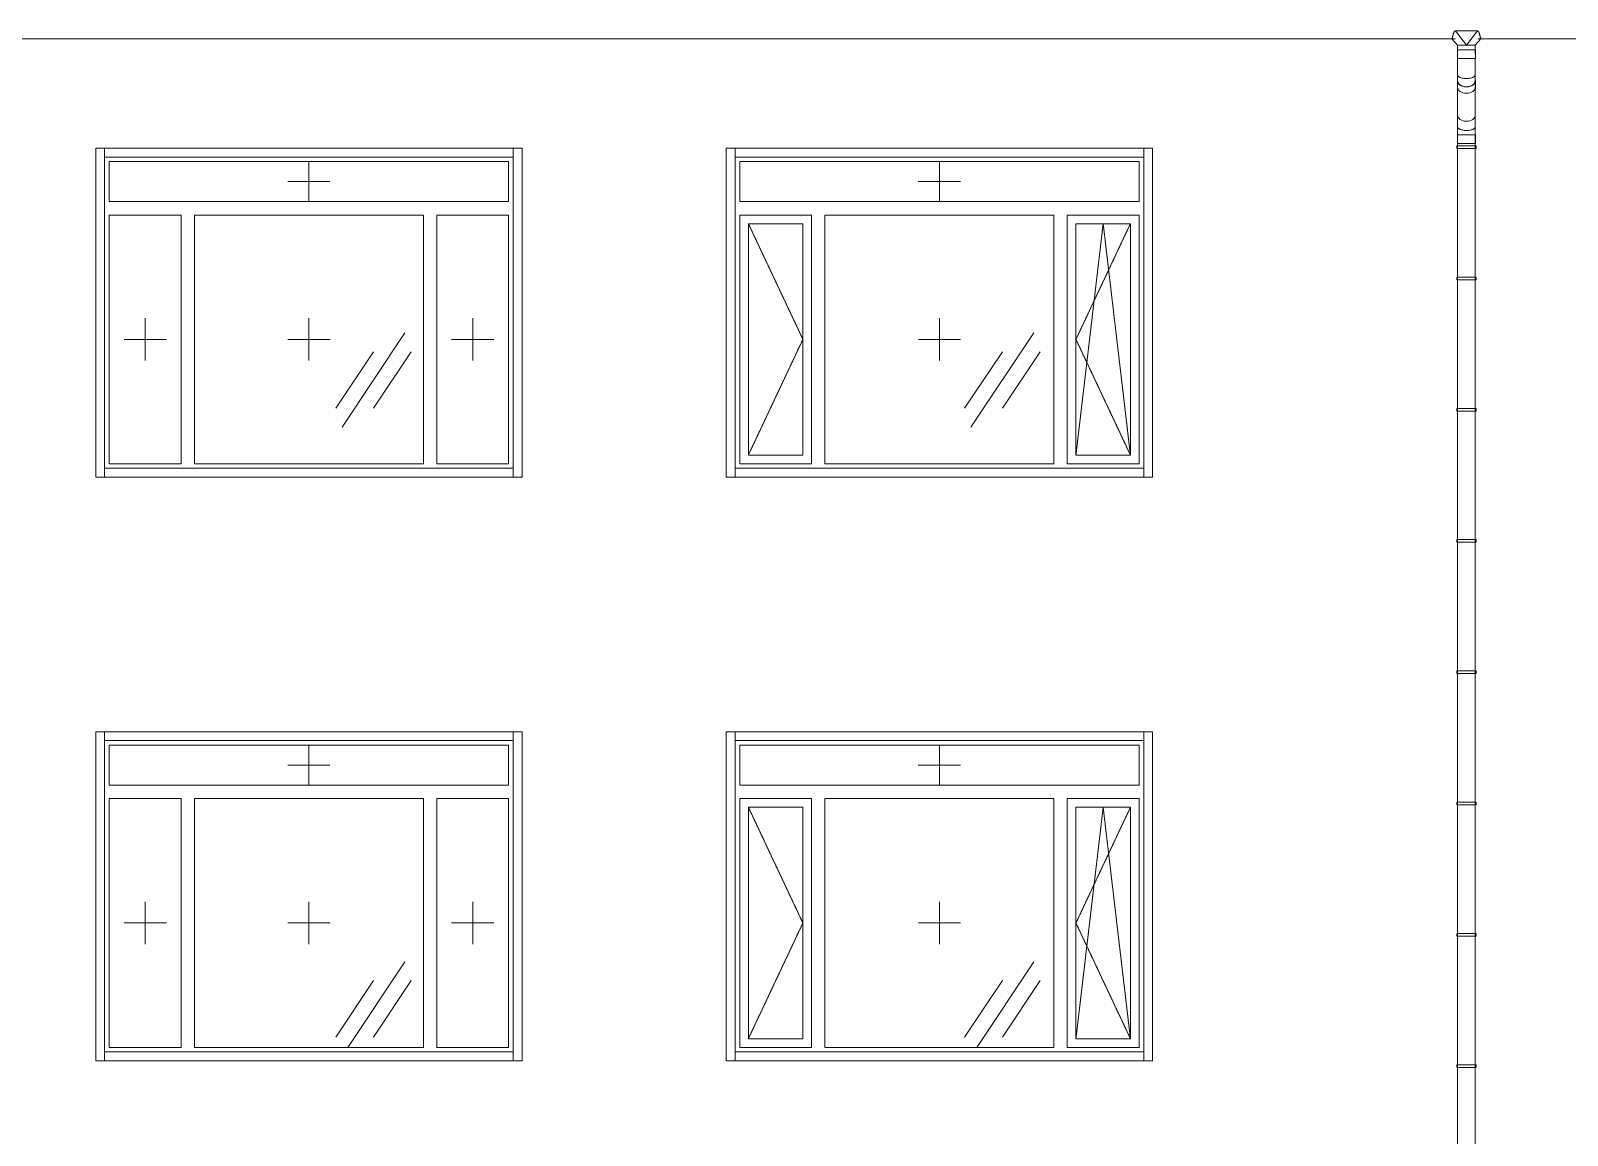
# Model space of a CAD drawing. Header units: millimetres. Extents: x -515342 to 330399, y -224905 to 507333.
# Drawn here: x 276250 to 284939, y 9157 to 15402 of the extents above; entities that cross this region are included whole.
import ezdxf

# ---------------------------------------------------------------- set-up
doc = ezdxf.new("R2010")
doc.units = ezdxf.units.MM
doc.linetypes.add('ASVP_Штриховая_ш2 п1', pattern=[3, 2, -1])
doc.layers.get('0').update_dxf_attribs({"lineweight": 0})
for name, color, linetype, lineweight in [('Витраж', 7, 'Continuous', 0), ('Обобщенные модели', 7, 'Continuous', 0), ('Окна', 7, 'Continuous', 0), ('Окна открывание', 7, 'Continuous', 0)]:
    doc.layers.add(name, color=color, linetype=linetype, lineweight=lineweight)
pattern_1 = [(236.31, (995.8, 1244.6), (-1777.9963, -3556.002), [641.067, -5769.603]), (236.31, (1031.34, 1137.9), (-1777.9963, -3556.002), [384.64, -6026.03]), (236.31, (818, 1137.9), (-1777.9963, -3556.002), [384.64, -6026.03])]

# ---------------------------------------------------------------- blocks, each defined once
blk = doc.blocks.new('Окно_ПВХ_3Створки_1Фрамуга-верх - АР_Окно_ОП_1820_h_х2370_3ст2фр-в E30-V90-О_АР_Эскиз_Фасад 1-12 копия 1')
at = {"layer": 'Окна открывание'}
h = blk.add_hatch(dxfattribs=at)
h.set_pattern_fill('FP_1', color=256, style=0, pattern_type=2)
h.set_pattern_definition(pattern_1)
h.paths.add_polyline_path([(55147, 7586), (55147, 8992), (53853, 8992), (53853, 7586), (55059.6, 7586)])
at = {"layer": 'Окна'}
for p, q in [((55629, 9294), (53371, 9294)), ((53371, 9294), (53371, 9068)), ((55629, 9068), (55629, 9294)), ((55629, 9068), (53371, 9068)), ((53777, 8992), (53371, 8992)), ((53371, 8992), (53371, 7586)), ((53777, 7586), (53777, 8992)), ((55147, 8992), (53853, 8992)), ((53853, 7586), (53853, 8992)), ((55147, 7586), (55147, 8992)), ((55629, 8992), (55223, 8992)), ((55223, 7586), (55223, 8992)), ((55629, 7586), (55629, 8992)), ((53371, 7586), (53777, 7586)), ((53853, 7586), (55147, 7586)), ((55223, 7586), (55629, 7586))]:
    blk.add_line(p, q, dxfattribs=at)
at = {"layer": 'Окна открывание', "linetype": 'ASVP_Штриховая_ш2 п1'}
for p, q in [((54500, 9068), (54500, 9294)), ((54380, 9181), (54620, 9181)), ((53574, 8169), (53574, 8409)), ((54500, 8169), (54500, 8409)), ((55426, 8169), (55426, 8409)), ((53694, 8289), (53454, 8289)), ((54620, 8289), (54380, 8289)), ((55546, 8289), (55306, 8289))]:
    blk.add_line(p, q, dxfattribs=at)
blk = doc.blocks.new('Окно_ПВХ_3Створки_1Фрамуга-верх - АР_Окно_ОП_1820_h_х2370_3ст2фр-в-V91-О_АР_Эскиз_Фасад 1-12 копия 1')
at = {"layer": 'Окна открывание'}
h = blk.add_hatch(dxfattribs=at)
h.set_pattern_fill('FP_1', color=256, style=0, pattern_type=2)
h.set_pattern_definition(pattern_1)
h.paths.add_polyline_path([(58712, 7586), (58712, 8992), (57418, 8992), (57418, 7586), (58567.9, 7586)])
at = {"layer": 'Окна'}
for p, q in [((59194, 9294), (56936, 9294)), ((56936, 9294), (56936, 9068)), ((59194, 9068), (59194, 9294)), ((59194, 9068), (56936, 9068)), ((57342, 8992), (56936, 8992)), ((56936, 8992), (56936, 7586)), ((57342, 7586), (57342, 8992)), ((58712, 8992), (57418, 8992)), ((57418, 7586), (57418, 8992)), ((58712, 7586), (58712, 8992)), ((59194, 8992), (58788, 8992)), ((58788, 7586), (58788, 8992)), ((59194, 7586), (59194, 8992)), ((56985, 8943), (56985, 7635)), ((57293, 8943), (56985, 8943)), ((57293, 8943), (57293, 7635)), ((58837, 8943), (58837, 7635)), ((59145, 8943), (58837, 8943)), ((59145, 8943), (59145, 7635)), ((56936, 7586), (57342, 7586)), ((56985, 7635), (57293, 7635)), ((57418, 7586), (58712, 7586)), ((58788, 7586), (59194, 7586)), ((58837, 7635), (59145, 7635))]:
    blk.add_line(p, q, dxfattribs=at)
at = {"layer": 'Окна открывание', "linetype": 'ASVP_Штриховая_ш2 п1'}
for p, q in [((58065, 9068), (58065, 9294)), ((57945, 9181), (58185, 9181)), ((56985, 8943), (57293, 8289)), ((58991, 8943), (58837, 7635)), ((59145, 8943), (58837, 8289)), ((59145, 7635), (58991, 8943)), ((58065, 8169), (58065, 8409)), ((57293, 8289), (56985, 7635)), ((58185, 8289), (57945, 8289)), ((58837, 8289), (59145, 7635))]:
    blk.add_line(p, q, dxfattribs=at)
blk = doc.blocks.new('Окно_ПВХ_3Створки_1Фрамуга-верх - АР_Окно_ОП_1820_h_х2370_3ст2фр-в E30-V95-О_АР_Эскиз_Фасад 1-12 копия 1')
at = {"layer": 'Окна открывание'}
h = blk.add_hatch(dxfattribs=at)
h.set_pattern_fill('FP_1', color=256, style=0, pattern_type=2)
h.set_pattern_definition(pattern_1)
h.paths.add_polyline_path([(54985, 10886), (55147, 10886), (55147, 12292), (53853, 12292), (53853, 10886), (54815.4, 10886)])
at = {"layer": 'Окна'}
for p, q in [((55629, 12594), (53371, 12594)), ((53371, 12594), (53371, 12368)), ((55629, 12368), (55629, 12594)), ((55629, 12368), (53371, 12368)), ((53777, 12292), (53371, 12292)), ((53371, 12292), (53371, 10886)), ((53777, 10886), (53777, 12292)), ((55147, 12292), (53853, 12292)), ((53853, 10886), (53853, 12292)), ((55147, 10886), (55147, 12292)), ((55629, 12292), (55223, 12292)), ((55223, 10886), (55223, 12292)), ((55629, 10886), (55629, 12292)), ((53371, 10886), (53777, 10886)), ((53853, 10886), (55147, 10886)), ((55223, 10886), (55629, 10886))]:
    blk.add_line(p, q, dxfattribs=at)
at = {"layer": 'Окна открывание', "linetype": 'ASVP_Штриховая_ш2 п1'}
for p, q in [((54500, 12368), (54500, 12594)), ((54380, 12481), (54620, 12481)), ((53574, 11469), (53574, 11709)), ((54500, 11469), (54500, 11709)), ((55426, 11469), (55426, 11709)), ((53694, 11589), (53454, 11589)), ((54620, 11589), (54380, 11589)), ((55546, 11589), (55306, 11589))]:
    blk.add_line(p, q, dxfattribs=at)
blk = doc.blocks.new('Окно_ПВХ_3Створки_1Фрамуга-верх - АР_Окно_ОП_1820_h_х2370_3ст2фр-в-V96-О_АР_Эскиз_Фасад 1-12 копия 1')
at = {"layer": 'Окна открывание'}
h = blk.add_hatch(dxfattribs=at)
h.set_pattern_fill('FP_1', color=256, style=0, pattern_type=2)
h.set_pattern_definition(pattern_1)
h.paths.add_polyline_path([(58120.6, 10886), (58712, 10886), (58712, 12292), (57418, 12292), (57418, 10886), (57896.9, 10886)])
at = {"layer": 'Окна'}
for p, q in [((59194, 12594), (56936, 12594)), ((56936, 12594), (56936, 12368)), ((59194, 12368), (59194, 12594)), ((59194, 12368), (56936, 12368)), ((57342, 12292), (56936, 12292)), ((56936, 12292), (56936, 10886)), ((57342, 10886), (57342, 12292)), ((58712, 12292), (57418, 12292)), ((57418, 10886), (57418, 12292)), ((58712, 10886), (58712, 12292)), ((59194, 12292), (58788, 12292)), ((58788, 10886), (58788, 12292)), ((59194, 10886), (59194, 12292)), ((56985, 12243), (56985, 10935)), ((57293, 12243), (56985, 12243)), ((57293, 12243), (57293, 10935)), ((58837, 12243), (58837, 10935)), ((59145, 12243), (58837, 12243)), ((59145, 12243), (59145, 10935)), ((56936, 10886), (57342, 10886)), ((56985, 10935), (57293, 10935)), ((57418, 10886), (58712, 10886)), ((58788, 10886), (59194, 10886)), ((58837, 10935), (59145, 10935))]:
    blk.add_line(p, q, dxfattribs=at)
at = {"layer": 'Окна открывание', "linetype": 'ASVP_Штриховая_ш2 п1'}
for p, q in [((58065, 12368), (58065, 12594)), ((57945, 12481), (58185, 12481)), ((56985, 12243), (57293, 11589)), ((58991, 12243), (58837, 10935)), ((59145, 12243), (58837, 11589)), ((59145, 10935), (58991, 12243)), ((58065, 11469), (58065, 11709)), ((57293, 11589), (56985, 10935)), ((58185, 11589), (57945, 11589)), ((58837, 11589), (59145, 10935))]:
    blk.add_line(p, q, dxfattribs=at)
blk = doc.blocks.new('Прямоугольный импост - АР_Откос_Металлический_50х330 Белый Правый-9899490-О_АР_Эскиз_Фасад 1-12 копия 1')
at = {"layer": 'Витраж'}
for p, q in [((21713.4, 2570), (21713.4, 2620)), ((24023.4, 2620), (21713.4, 2620)), ((24023.4, 2620), (24023.4, 2570)), ((24023.4, 2570), (21713.4, 2570))]:
    blk.add_line(p, q, dxfattribs=at)
blk = doc.blocks.new('Прямоугольный импост - АР_Откос_Металлический_50х330 Белый Левый-9898758-О_АР_Эскиз_Фасад 1-12 копия 1')
at = {"layer": 'Витраж'}
for p, q in [((21713.4, 760), (21713.4, 810)), ((21713.4, 810), (24023.4, 810)), ((24023.4, 810), (24023.4, 760)), ((21713.4, 760), (24023.4, 760))]:
    blk.add_line(p, q, dxfattribs=at)
blk = doc.blocks.new('Прямоугольный импост - АР_Откос_Металлический_50х330 Белый Правый-9899489-О_АР_Эскиз_Фасад 1-12 копия 1')
at = {"layer": 'Витраж'}
for p, q in [((30112.6, 2620), (30162.6, 2620)), ((30112.6, 2620), (30112.6, 760)), ((30162.6, 2620), (30162.6, 760)), ((30162.6, 760), (30112.6, 760))]:
    blk.add_line(p, q, dxfattribs=at)
blk = doc.blocks.new('Прямоугольный импост - АР_Откос_Металлический_50х330 Белый Левый-9898757-О_АР_Эскиз_Фасад 1-12 копия 1')
at = {"layer": 'Витраж'}
for p, q in [((31672.6, 2620), (31722.6, 2620)), ((31672.6, 760), (31672.6, 2620)), ((31722.6, 760), (31722.6, 2620)), ((31722.6, 760), (31672.6, 760))]:
    blk.add_line(p, q, dxfattribs=at)
blk = doc.blocks.new('ASVP_ОМ_Водосточный желоб - Желоб 125-9912621-О_АР_Эскиз_Фасад 1-12 копия 1')
at = {"layer": 'Обобщенные модели'}
for p, q in [((40649.6, 13287.5), (60980.4, 13287.5)), ((61109.3, 13287.5), (84656.5, 13287.5))]:
    blk.add_line(p, q, dxfattribs=at)
blk = doc.blocks.new('ASVP_ОМ_Водосточная воронка_Желоб - Водосточная воронка 125_100-9884792-О_АР_Эскиз_Фасад 1-12 копия 1')
at = {"layer": 'Обобщенные модели'}
for p, q in [((61106.8, 13334), (60983, 13334)), ((60983, 13334), (61045, 13251.5)), ((61045, 13251.5), (61106.8, 13334)), ((60962.9, 13287.5), (60995, 13251.5)), ((60993.5, 13226.5), (60993.5, 13176.5)), ((60993.5, 13226.5), (61045, 13226.5)), ((60995, 13251.5), (60995, 13201.5)), ((60995.8, 13251.5), (61045, 13251.5)), ((61045, 13251.5), (61094.2, 13251.5)), ((61045, 13226.5), (61094.7, 13226.5)), ((61126.8, 13287.5), (61095, 13251.5)), ((61095, 13201.5), (61095, 13251.5)), ((61095.2, 13226.5), (61096.5, 13226.5)), ((61096.5, 13176.5), (61096.5, 13226.5)), ((61045, 13176.5), (60993.5, 13176.5)), ((61094.7, 13176.5), (61045, 13176.5)), ((61096.5, 13176.5), (61095.2, 13176.5))]:
    blk.add_line(p, q, dxfattribs=at)
for points, knots in [([(60965.2, 13295.7), (60964.8, 13294.4), (60964.3, 13292.4), (60963.8, 13290.8), (60963.7, 13290.2)], [-0.68546232, -0.68546232, -0.68546232, -0.68546232, -0.64285714, -0.6051779, -0.6051779, -0.6051779, -0.6051779]), ([(60983, 13334), (60982.2, 13333.4), (60980.5, 13332.3), (60978.3, 13330.4), (60976.6, 13328.6), (60975.6, 13327.3), (60975.1, 13326.6), (60974.7, 13326), (60974.3, 13325.4), (60973.9, 13324.6), (60973.2, 13323.1), (60972.5, 13320.8), (60971.8, 13318.6), (60971.4, 13317), (60971.2, 13316.1), (60970.9, 13315.5), (60970.7, 13314.9), (60970.5, 13314.1), (60970, 13312.6), (60969.4, 13310.6), (60968.8, 13308.3), (60967.9, 13305.3), (60966.9, 13301.9), (60966, 13298.6), (60965.5, 13296.7), (60965.3, 13296)], [-1, -1, -1, -1, -0.9821429, -0.9642857, -0.9464286, -0.9375, -0.9330357, -0.9285714, -0.9241071, -0.9196429, -0.9107143, -0.8928571, -0.875, -0.8660714, -0.8616071, -0.8571429, -0.8526786, -0.8482143, -0.8392857, -0.8214286, -0.8035714, -0.7857143, -0.75, -0.7142857, -0.6896723, -0.6896723, -0.6896723, -0.6896723]), ([(61124.4, 13296), (61124.2, 13296.7), (61123.7, 13298.5), (61122.8, 13301.8), (61121.8, 13305.2), (61120.9, 13308.2), (61120.2, 13310.5), (61119.6, 13312.5), (61119.1, 13313.9), (61118.9, 13314.7), (61118.7, 13315.3), (61118.5, 13316), (61118.2, 13316.8), (61117.8, 13318.4), (61117.1, 13320.6), (61116.4, 13322.9), (61115.7, 13324.3), (61115.2, 13325.2), (61114.9, 13325.8), (61114.5, 13326.4), (61114, 13327.1), (61113, 13328.4), (61111.4, 13330.2), (61109.2, 13332.2), (61107.6, 13333.4), (61106.8, 13334)], [-0.3100141, -0.3100141, -0.3100141, -0.3100141, -0.2857143, -0.25, -0.2142857, -0.1964286, -0.1785714, -0.1607143, -0.1517857, -0.1473214, -0.1428571, -0.1383929, -0.1339286, -0.125, -0.1071429, -0.0892857, -0.0803571, -0.0758929, -0.0714286, -0.0669643, -0.0625, -0.0535714, -0.0357143, -0.0178571, 0, 0, 0, 0]), ([(61126.1, 13290.2), (61125.9, 13290.8), (61125.5, 13292.4), (61124.9, 13294.4), (61124.5, 13295.7)], [-0.39481535, -0.39481535, -0.39481535, -0.39481535, -0.35714286, -0.31403174, -0.31403174, -0.31403174, -0.31403174])]:
    blk.add_open_spline(points, degree=3, knots=knots, dxfattribs=at)
for points in [[(60963.3, 13288.8), (60963.1, 13287.9), (60962.9, 13287.5), (60962.9, 13287.5)], [(61126.8, 13287.5), (61126.8, 13287.5), (61126.7, 13287.9), (61126.5, 13288.8)]]:
    blk.add_open_spline(points, degree=3, dxfattribs=at)
blk = doc.blocks.new('ASVP_ОМ_Водосточная труба_Колено 135 - Колено 135-V294-О_АР_Эскиз_Фасад 1-12 копия 1')
at = {"layer": 'Обобщенные модели'}
for p, q in [((60995, 12857.9), (60995, 12790.8)), ((60995, 12790.8), (60995, 12745.8)), ((61095, 12790.8), (61095, 12857.9)), ((61095, 12745.8), (61095, 12790.8)), ((60993.5, 12745.8), (60993.5, 12695.8)), ((60993.5, 12745.8), (61045, 12745.8)), ((61045, 12695.8), (60993.5, 12695.8)), ((61045, 12745.8), (61094.7, 12745.8)), ((61094.7, 12695.8), (61045, 12695.8)), ((61095.2, 12745.8), (61096.5, 12745.8)), ((61096.5, 12695.8), (61095.2, 12695.8)), ((61096.5, 12695.8), (61096.5, 12745.8))]:
    blk.add_line(p, q, dxfattribs=at)
blk.add_ellipse((61045, 12857.9), major_axis=(50, 0), ratio=0.707107, start_param=3.141593, end_param=6.283185, dxfattribs=at)
blk.add_open_spline([(60995, 12790.8), (60995, 12789), (60996.1, 12785.3), (61000.4, 12781.1), (61005.2, 12778.1), (61011, 12775.4), (61019.7, 12772.6), (61031.9, 12770.5), (61045, 12769.8), (61058.1, 12770.5), (61070.3, 12772.6), (61079, 12775.4), (61084.8, 12778.1), (61089.6, 12781.1), (61093.9, 12785.3), (61095, 12789), (61095, 12790.8)], degree=3, knots=[0, 0, 0, 0, 0.083333, 0.166667, 0.208333, 0.25, 0.333333, 0.416667, 0.5, 0.583333, 0.666667, 0.75, 0.791667, 0.833333, 0.916667, 1, 1, 1, 1], dxfattribs=at)
blk = doc.blocks.new('ASVP_ОМ_Водосточная труба - Трубы 100-9884793-О_АР_Эскиз_Фасад 1-12 копия 1')
at = {"layer": 'Обобщенные модели'}
for p, q in [((60995, 13052.4), (60995, 12857.9)), ((61095, 12857.9), (61095, 13052.4))]:
    blk.add_line(p, q, dxfattribs=at)
for centre in [(61045, 13052.4), (61045, 12857.9)]:
    blk.add_ellipse(centre, major_axis=(50, 0), ratio=0.707107, start_param=3.141593, end_param=6.283185, dxfattribs=at)
blk = doc.blocks.new('ASVP_ОМ_Водосточная труба_Колено 135 - Колено 135-V295-О_АР_Эскиз_Фасад 1-12 копия 1')
at = {"layer": 'Обобщенные модели'}
for p, q in [((60995, 13179.2), (60995, 13084.2)), ((61095, 13084.2), (61095, 13179.2)), ((60993.5, 13052.4), (60993.5, 13017)), ((60995, 13084.2), (60995, 13052.4)), ((61095, 13052.4), (61095, 13084.2)), ((61096.5, 13017), (61096.5, 13052.4))]:
    blk.add_line(p, q, dxfattribs=at)
for centre, major_axis, start_param, end_param in [((61045, 13052.4), (51.5, 0), 2.91781, 4.712389), ((61045, 13052.4), (50, 0), 3.141593, 4.712389), ((61045, 13052.4), (50, 0), 3.141593, 4.712389), ((61045, 13052.4), (51.5, 0), 4.712389, 6.506968), ((61045, 13052.4), (50, 0), 4.712389, 6.283185), ((61045, 13052.4), (50, 0), 4.712389, 6.283185), ((61045, 13017), (51.5, 0), 3.141593, 4.712389), ((61045, 13017), (51.5, 0), 4.712389, 6.283185)]:
    blk.add_ellipse(centre, major_axis=major_axis, ratio=0.707107, start_param=start_param, end_param=end_param, dxfattribs=at)
blk.add_open_spline([(60995, 13084.2), (60995, 13082.4), (60996.1, 13078.8), (61000.4, 13074.6), (61005.2, 13071.6), (61011, 13068.8), (61019.7, 13066.1), (61031.9, 13064), (61045, 13063.3), (61058.1, 13064), (61070.3, 13066.1), (61079, 13068.8), (61084.8, 13071.6), (61089.6, 13074.6), (61093.9, 13078.8), (61095, 13082.4), (61095, 13084.2)], degree=3, knots=[0, 0, 0, 0, 0.083333, 0.166667, 0.208333, 0.25, 0.333333, 0.416667, 0.5, 0.583333, 0.666667, 0.75, 0.791667, 0.833333, 0.916667, 1, 1, 1, 1], dxfattribs=at)
blk = doc.blocks.new('ASVP_ОМ_Водосточная труба_На стене - Труба 100-9884750-О_АР_Эскиз_Фасад 1-12 копия 1')
at = {"layer": 'Обобщенные модели'}
for p, q in [((60995, 12745.7), (60995, -754.3)), ((61095, -754.3), (61095, 12745.7))]:
    blk.add_line(p, q, dxfattribs=at)
blk = doc.blocks.new('Влж_Водосточная труба_Хомут - Хомут-9753428-О_АР_Эскиз_Фасад 1-12 копия 1')
at = {"layer": 'Обобщенные модели'}
for p, q in [((60990, 11941), (60990, 11926)), ((60990, 11941), (61100, 11941)), ((61100, 11926), (60990, 11926)), ((61100, 11926), (61100, 11941))]:
    blk.add_line(p, q, dxfattribs=at)
blk = doc.blocks.new('Влж_Водосточная труба_Хомут - Хомут-V296-О_АР_Эскиз_Фасад 1-12 копия 1')
at = {"layer": 'Обобщенные модели'}
for p, q in [((60990, 11198.8), (60990, 11183.8)), ((60990, 11198.8), (61100, 11198.8)), ((61100, 11183.8), (60990, 11183.8)), ((61100, 11183.8), (61100, 11198.8))]:
    blk.add_line(p, q, dxfattribs=at)
blk = doc.blocks.new('Влж_Водосточная труба_Хомут - Хомут-V297-О_АР_Эскиз_Фасад 1-12 копия 1')
at = {"layer": 'Обобщенные модели'}
for p, q in [((60990, 10456.6), (60990, 10441.6)), ((60990, 10456.6), (61100, 10456.6)), ((61100, 10441.6), (60990, 10441.6)), ((61100, 10441.6), (61100, 10456.6))]:
    blk.add_line(p, q, dxfattribs=at)
blk = doc.blocks.new('Влж_Водосточная труба_Хомут - Хомут-V298-О_АР_Эскиз_Фасад 1-12 копия 1')
at = {"layer": 'Обобщенные модели'}
for p, q in [((60990, 9714.3), (60990, 9699.3)), ((60990, 9714.3), (61100, 9714.3)), ((61100, 9699.3), (60990, 9699.3)), ((61100, 9699.3), (61100, 9714.3))]:
    blk.add_line(p, q, dxfattribs=at)
blk = doc.blocks.new('Влж_Водосточная труба_Хомут - Хомут-V299-О_АР_Эскиз_Фасад 1-12 копия 1')
at = {"layer": 'Обобщенные модели'}
for p, q in [((60990, 8972.1), (60990, 8957.1)), ((60990, 8972.1), (61100, 8972.1)), ((61100, 8957.1), (60990, 8957.1)), ((61100, 8957.1), (61100, 8972.1))]:
    blk.add_line(p, q, dxfattribs=at)
blk = doc.blocks.new('Влж_Водосточная труба_Хомут - Хомут-V300-О_АР_Эскиз_Фасад 1-12 копия 1')
at = {"layer": 'Обобщенные модели'}
for p, q in [((60990, 8229.895022), (60990, 8214.895022)), ((60990, 8229.895022), (61100, 8229.895022)), ((61100, 8214.895022), (60990, 8214.895022)), ((61100, 8214.895022), (61100, 8229.895022))]:
    blk.add_line(p, q, dxfattribs=at)
blk = doc.blocks.new('Влж_Водосточная труба_Хомут - Хомут-V301-О_АР_Эскиз_Фасад 1-12 копия 1')
at = {"layer": 'Обобщенные модели'}
for p, q in [((60990, 7487.7), (60990, 7472.7)), ((60990, 7487.7), (61100, 7487.7)), ((61100, 7472.7), (60990, 7472.7)), ((61100, 7472.7), (61100, 7487.7))]:
    blk.add_line(p, q, dxfattribs=at)
blk = doc.blocks.new('Влж_Водосточная труба_Хомут - Хомут-V309-О_АР_Эскиз_Фасад 1-12 копия 1')
at = {"layer": 'Обобщенные модели'}
for p, q in [((60990, 12683.2), (60990, 12668.2)), ((60990, 12683.2), (61100, 12683.2)), ((61100, 12668.2), (60990, 12668.2)), ((61100, 12668.2), (61100, 12683.2))]:
    blk.add_line(p, q, dxfattribs=at)
blk = doc.blocks.new('СД_Люблино_Фасады_rvt-1-О_АР_Эскиз_Фасад 1-12 копия 1')
at = {"layer": 'Витраж', "lineweight": 9}
for name, p in [('Прямоугольный импост - АР_Откос_Металлический_50х330 Белый Правый-9899489-О_АР_Эскиз_Фасад 1-12 копия 1', (23182.4, 10050)), ('Прямоугольный импост - АР_Откос_Металлический_50х330 Белый Правый-9899490-О_АР_Эскиз_Фасад 1-12 копия 1', (31631.6, 10050)), ('Прямоугольный импост - АР_Откос_Металлический_50х330 Белый Левый-9898757-О_АР_Эскиз_Фасад 1-12 копия 1', (23982.4, 10050)), ('Прямоугольный импост - АР_Откос_Металлический_50х330 Белый Правый-9899489-О_АР_Эскиз_Фасад 1-12 копия 1', (26747.4, 10050)), ('Прямоугольный импост - АР_Откос_Металлический_50х330 Белый Правый-9899490-О_АР_Эскиз_Фасад 1-12 копия 1', (35196.6, 10050)), ('Прямоугольный импост - АР_Откос_Металлический_50х330 Белый Левый-9898757-О_АР_Эскиз_Фасад 1-12 копия 1', (27547.4, 10050)), ('Прямоугольный импост - АР_Откос_Металлический_50х330 Белый Левый-9898758-О_АР_Эскиз_Фасад 1-12 копия 1', (31631.6, 10050)), ('Прямоугольный импост - АР_Откос_Металлический_50х330 Белый Левый-9898758-О_АР_Эскиз_Фасад 1-12 копия 1', (35196.6, 10050)), ('Прямоугольный импост - АР_Откос_Металлический_50х330 Белый Правый-9899489-О_АР_Эскиз_Фасад 1-12 копия 1', (23182.4, 6750)), ('Прямоугольный импост - АР_Откос_Металлический_50х330 Белый Правый-9899490-О_АР_Эскиз_Фасад 1-12 копия 1', (31631.6, 6750)), ('Прямоугольный импост - АР_Откос_Металлический_50х330 Белый Левый-9898757-О_АР_Эскиз_Фасад 1-12 копия 1', (23982.4, 6750)), ('Прямоугольный импост - АР_Откос_Металлический_50х330 Белый Правый-9899489-О_АР_Эскиз_Фасад 1-12 копия 1', (26747.4, 6750)), ('Прямоугольный импост - АР_Откос_Металлический_50х330 Белый Правый-9899490-О_АР_Эскиз_Фасад 1-12 копия 1', (35196.6, 6750)), ('Прямоугольный импост - АР_Откос_Металлический_50х330 Белый Левый-9898757-О_АР_Эскиз_Фасад 1-12 копия 1', (27547.4, 6750)), ('Прямоугольный импост - АР_Откос_Металлический_50х330 Белый Левый-9898758-О_АР_Эскиз_Фасад 1-12 копия 1', (31631.6, 6750)), ('Прямоугольный импост - АР_Откос_Металлический_50х330 Белый Левый-9898758-О_АР_Эскиз_Фасад 1-12 копия 1', (35196.6, 6750))]:
    blk.add_blockref(name, p, dxfattribs=at)
at = {"layer": 'Обобщенные модели', "lineweight": 9}
for name in ['ASVP_ОМ_Водосточный желоб - Желоб 125-9912621-О_АР_Эскиз_Фасад 1-12 копия 1', 'ASVP_ОМ_Водосточная воронка_Желоб - Водосточная воронка 125_100-9884792-О_АР_Эскиз_Фасад 1-12 копия 1', 'ASVP_ОМ_Водосточная труба_Колено 135 - Колено 135-V295-О_АР_Эскиз_Фасад 1-12 копия 1', 'ASVP_ОМ_Водосточная труба - Трубы 100-9884793-О_АР_Эскиз_Фасад 1-12 копия 1', 'ASVP_ОМ_Водосточная труба_Колено 135 - Колено 135-V294-О_АР_Эскиз_Фасад 1-12 копия 1', 'ASVP_ОМ_Водосточная труба_На стене - Труба 100-9884750-О_АР_Эскиз_Фасад 1-12 копия 1', 'Влж_Водосточная труба_Хомут - Хомут-V309-О_АР_Эскиз_Фасад 1-12 копия 1', 'Влж_Водосточная труба_Хомут - Хомут-9753428-О_АР_Эскиз_Фасад 1-12 копия 1', 'Влж_Водосточная труба_Хомут - Хомут-V296-О_АР_Эскиз_Фасад 1-12 копия 1', 'Влж_Водосточная труба_Хомут - Хомут-V297-О_АР_Эскиз_Фасад 1-12 копия 1', 'Влж_Водосточная труба_Хомут - Хомут-V298-О_АР_Эскиз_Фасад 1-12 копия 1', 'Влж_Водосточная труба_Хомут - Хомут-V299-О_АР_Эскиз_Фасад 1-12 копия 1', 'Влж_Водосточная труба_Хомут - Хомут-V300-О_АР_Эскиз_Фасад 1-12 копия 1', 'Влж_Водосточная труба_Хомут - Хомут-V301-О_АР_Эскиз_Фасад 1-12 копия 1']:
    blk.add_blockref(name, (0, 0), dxfattribs=at)
at = {"layer": 'Окна', "lineweight": 9}
for name in ['Окно_ПВХ_3Створки_1Фрамуга-верх - АР_Окно_ОП_1820_h_х2370_3ст2фр-в E30-V95-О_АР_Эскиз_Фасад 1-12 копия 1', 'Окно_ПВХ_3Створки_1Фрамуга-верх - АР_Окно_ОП_1820_h_х2370_3ст2фр-в-V96-О_АР_Эскиз_Фасад 1-12 копия 1', 'Окно_ПВХ_3Створки_1Фрамуга-верх - АР_Окно_ОП_1820_h_х2370_3ст2фр-в E30-V90-О_АР_Эскиз_Фасад 1-12 копия 1', 'Окно_ПВХ_3Створки_1Фрамуга-верх - АР_Окно_ОП_1820_h_х2370_3ст2фр-в-V91-О_АР_Эскиз_Фасад 1-12 копия 1']:
    blk.add_blockref(name, (0, 0), dxfattribs=at)

msp = doc.modelspace()

# ---------------------------------------------------------------- block references
msp.add_blockref('СД_Люблино_Фасады_rvt-1-О_АР_Эскиз_Фасад 1-12 копия 1', (223323.3997, 2067.7355))

doc.saveas('drawing.dxf')
